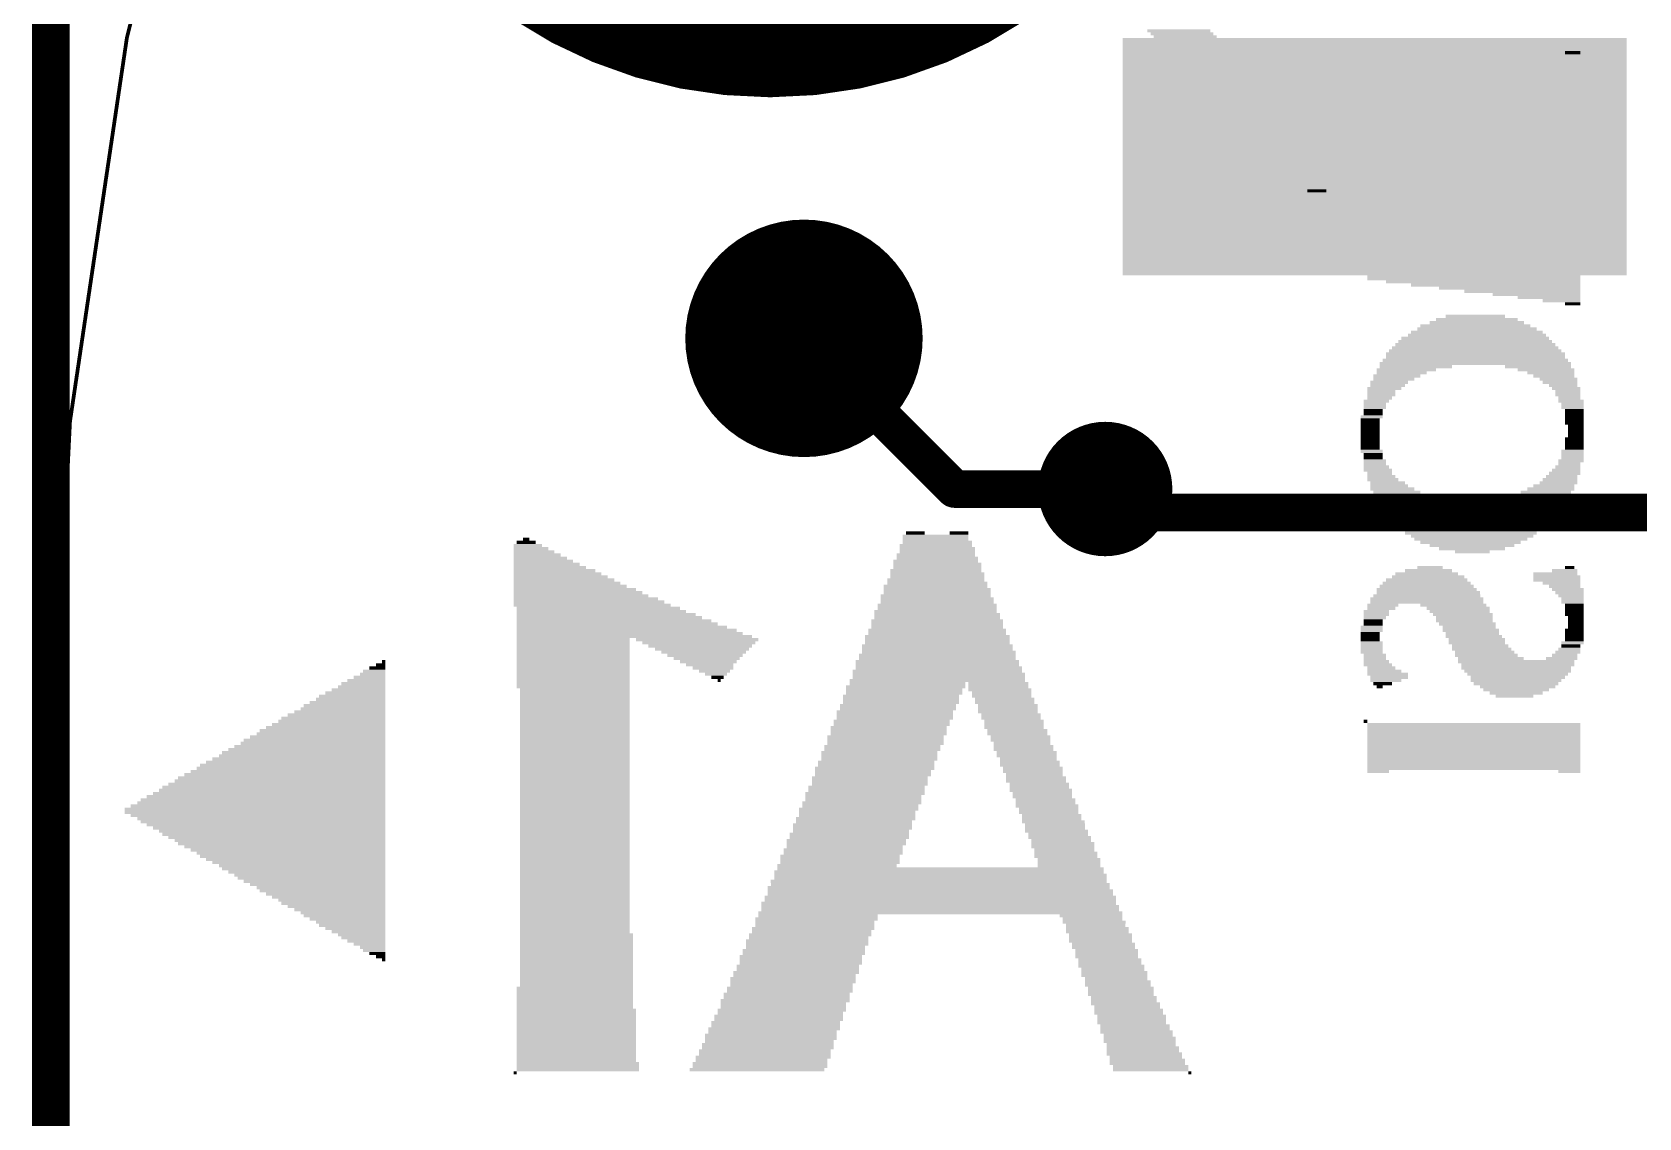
# Model space of a CAD drawing. Extents: x -26.8 to 26.8, y -26.8 to 26.8.
# Drawn here: x -26.8 to -15.96, y -2.08 to 5.24 of the extents above; entities that cross this region are included whole.
import ezdxf

# ---------------------------------------------------------------- set-up
doc = ezdxf.new("R2010")
doc.units = 0
for name, color, linetype in [('1', 12, 'CONTINUOUS'), ('16', 5, 'CONTINUOUS'), ('18', 110, 'CONTINUOUS'), ('20', 53, 'CONTINUOUS'), ('201', 6, 'CONTINUOUS'), ('24', 53, 'CONTINUOUS'), ('30', 253, 'CONTINUOUS')]:
    doc.layers.add(name, color=color, linetype=linetype)

# ---------------------------------------------------------------- blocks, each defined once
blk = doc.blocks.new('RECT')
blk.add_solid([(-0.5, -0.5), (0.5, -0.5), (-0.5, 0.5), (0.5, 0.5)])
blk = doc.blocks.new('PIE')
at = {"const_width": 0.5}
blk.add_lwpolyline([(0, -0.25, 1), (0, 0.25, 1), (0, -0.25)], format="xyb", dxfattribs=at)
blk = doc.blocks.new('ROUNDV')
at = {"const_width": 0.5}
blk.add_lwpolyline([(0, -0.25, 1), (0, 0.25, 1), (0, -0.25)], format="xyb", dxfattribs=at)

msp = doc.modelspace()

# ---------------------------------------------------------------- linework, layer by layer
at = {"layer": '1'}
for points, const_width in [([(-26.67, 26.67), (-26.67, -26.67)], 0.2032), ([(-19.399, 2), (-19.558, 2.159)], 0.254), ([(-12.54, 2), (-19.399, 2)], 0.254)]:
    msp.add_lwpolyline(points, dxfattribs=dict(at, const_width=const_width))
for points, const_width in [([(-21.8186, 5.3086, 1), (-21.8186, 10.541, 1), (-21.8186, 5.3086)], 1.016), ([(-19.5131, 2.2039, 1), (-19.6029, 2.1141)], 0.127), ([(-19.399, 2.0635, 1), (-19.399, 1.9365)], 0.127), ([(-19.4439, 1.9551, 1), (-19.3541, 2.0449)], 0.127)]:
    msp.add_lwpolyline(points, format="xyb", dxfattribs=dict(at, const_width=const_width))
at = {"layer": '16', "const_width": 0.254}
for points in [[(-26.67, 26.67), (-26.67, -26.67)], [(-20.574, 2.159), (-21.59, 3.175)], [(-19.558, 2.159), (-20.574, 2.159)]]:
    msp.add_lwpolyline(points, dxfattribs=at)
at = {"layer": '16', "const_width": 0.127}
for points in [[(-21.5451, 3.2199, 1), (-21.6349, 3.1301)], [(-20.574, 2.2225, 1), (-20.574, 2.0955)], [(-19.558, 2.0955, 1), (-19.558, 2.2225)], [(-20.6189, 2.1141, 1), (-20.5291, 2.2039)]]:
    msp.add_lwpolyline(points, format="xyb", dxfattribs=at)
at = {"layer": '20', "const_width": 0.0254}
msp.add_lwpolyline([(0, -26.67, 1), (0, 26.67, 1), (0, -26.67)], format="xyb", dxfattribs=at)
at = {"layer": '24'}
msp.add_point((-21.59, 3.175), dxfattribs=at)

# ---------------------------------------------------------------- block references
at = {"layer": '1', "xscale": 3.4, "yscale": 1.6, "rotation": 180}
msp.add_blockref('RECT', (-17.74, 4.4), dxfattribs=at)
at = {"layer": '16', "xscale": 1.5, "yscale": 1.5}
msp.add_blockref('PIE', (-21.59, 3.175), dxfattribs=at)
at = {"layer": '18', "xscale": 0.9064, "yscale": 0.9064}
msp.add_blockref('ROUNDV', (-19.558, 2.159), dxfattribs=at)
msp.add_blockref('ROUNDV', (-19.558, 2.159), dxfattribs=at)
at = {"layer": '201', "rotation": 180}
for p, xscale, yscale in [((-19.0614, 5.2493), 0.4242, 0.0211), ((-19.0398, 5.2282), 0.4216, 0.0211), ((-19.0183, 5.207), 0.4242, 0.0213), ((-18.9979, 5.1858), 0.4242, 0.0211), ((-18.9763, 5.1647), 0.4216, 0.0211), ((-18.9548, 5.1435), 0.4242, 0.0213), ((-18.9344, 5.1223), 0.4242, 0.0211), ((-18.9128, 5.1012), 0.4216, 0.0211), ((-16.4046, 5.1012), 0.1041, 0.0211), ((-18.8912, 5.08), 0.4242, 0.0213), ((-18.8709, 5.0588), 0.4242, 0.0211), ((-18.8493, 5.0377), 0.4216, 0.0211), ((-18.8278, 5.0165), 0.4242, 0.0213), ((-18.8074, 4.9953), 0.4242, 0.0211), ((-16.7335, 4.9953), 0.762, 0.0211), ((-16.6586, 5.0165), 0.6121, 0.0213), ((-16.5951, 5.0377), 0.4851, 0.0211), ((-16.5316, 5.0588), 0.3581, 0.0211), ((-16.4681, 5.08), 0.2311, 0.0213), ((-18.7858, 4.9742), 0.4216, 0.0211), ((-18.7643, 4.953), 0.4242, 0.0213), ((-18.7439, 4.9318), 0.4242, 0.0211), ((-18.7223, 4.9107), 0.4216, 0.0211), ((-18.7007, 4.8895), 0.4242, 0.0213), ((-18.6804, 4.8683), 0.4242, 0.0211), ((-17.3038, 4.8895), 0.9728, 0.0213), ((-17.4206, 4.8683), 0.7391, 0.0211), ((-17.1348, 4.9107), 1.2294, 0.0211), ((-16.9659, 4.9318), 1.2268, 0.0211), ((-16.8808, 4.953), 1.0566, 0.0213), ((-16.8072, 4.9742), 0.9093, 0.0211), ((-18.6588, 4.8472), 0.4216, 0.0211), ((-18.6373, 4.826), 0.4242, 0.0213), ((-18.6169, 4.8048), 0.4242, 0.0211), ((-18.5953, 4.7837), 0.4216, 0.0211), ((-18.5738, 4.7625), 0.4242, 0.0213), ((-17.5362, 4.826), 0.508, 0.0213), ((-17.4943, 4.7837), 0.5918, 0.0211), ((-17.4727, 4.7625), 0.635, 0.0213), ((-17.5158, 4.8472), 0.5486, 0.0211), ((-17.5158, 4.8048), 0.5486, 0.0211), ((-18.5534, 4.7413), 0.4242, 0.0211), ((-18.5318, 4.7202), 0.4216, 0.0211), ((-18.5102, 4.699), 0.4242, 0.0213), ((-18.4899, 4.6778), 0.4242, 0.0211), ((-18.4683, 4.6567), 0.4216, 0.0211), ((-17.4523, 4.7413), 0.6756, 0.0211), ((-17.4206, 4.7202), 0.6985, 0.0211), ((-17.3774, 4.699), 0.6985, 0.0213), ((-17.3368, 4.6778), 0.6985, 0.0211), ((-17.2936, 4.6567), 0.6985, 0.0211), ((-18.4468, 4.6355), 0.4242, 0.0213), ((-18.4264, 4.6143), 0.4242, 0.0211), ((-18.4048, 4.5932), 0.4216, 0.0211), ((-18.3833, 4.572), 0.4242, 0.0213), ((-18.3629, 4.5508), 0.4242, 0.0211), ((-17.2504, 4.6355), 0.6985, 0.0213), ((-17.1983, 4.6143), 0.6756, 0.0211), ((-17.1463, 4.5932), 0.6985, 0.0211), ((-17.1031, 4.572), 0.6985, 0.0213), ((-17.0599, 4.5508), 0.6985, 0.0211), ((-18.3413, 4.5297), 0.4216, 0.0211), ((-18.3198, 4.5085), 0.4242, 0.0213), ((-18.2994, 4.4873), 0.4242, 0.0211), ((-18.2778, 4.4662), 0.4216, 0.0211), ((-18.2563, 4.445), 0.4242, 0.0213), ((-17.0193, 4.5297), 0.6985, 0.0211), ((-16.9761, 4.5085), 0.6985, 0.0213), ((-16.9329, 4.4873), 0.6985, 0.0211), ((-16.8923, 4.4662), 0.6985, 0.0211), ((-16.8491, 4.445), 0.6985, 0.0213), ((-18.2359, 4.4238), 0.4242, 0.0211), ((-18.2143, 4.4027), 0.4216, 0.0211), ((-18.2042, 4.3815), 0.4013, 0.0213), ((-18.1826, 4.3603), 0.4039, 0.0211), ((-18.1712, 4.3392), 0.381, 0.0211), ((-16.8059, 4.4238), 0.6985, 0.0211), ((-16.7653, 4.4027), 0.6985, 0.0211), ((-16.7221, 4.3815), 0.6985, 0.0213), ((-16.6903, 4.3603), 0.6756, 0.0211), ((-16.67, 4.3392), 0.635, 0.0211), ((-18.161, 4.318), 0.3607, 0.0213), ((-18.1508, 4.2968), 0.3404, 0.0211), ((-18.1394, 4.2757), 0.3175, 0.0211), ((-18.1293, 4.2545), 0.2972, 0.0213), ((-18.1305, 4.2333), 0.254, 0.0211), ((-16.6484, 4.318), 0.5918, 0.0213), ((-16.6268, 4.2968), 0.5486, 0.0211), ((-16.6167, 4.2757), 0.4877, 0.0211), ((-16.6268, 4.2545), 0.381, 0.0213), ((-16.6484, 4.2333), 0.3378, 0.0211), ((-18.1191, 4.2122), 0.2311, 0.0211), ((-18.1191, 4.191), 0.1905, 0.0213), ((-18.1305, 4.1698), 0.127, 0.0211), ((-16.8491, 4.1275), 0.3175, 0.0213), ((-16.8059, 4.1487), 0.3175, 0.0211), ((-16.7653, 4.1698), 0.3175, 0.0211), ((-16.7221, 4.191), 0.3175, 0.0213), ((-16.6903, 4.2122), 0.3404, 0.0211), ((-17.1133, 4.0005), 0.2972, 0.0213), ((-17.0713, 4.0217), 0.2946, 0.0211), ((-17.0294, 4.0428), 0.2972, 0.0211), ((-16.9863, 4.064), 0.2972, 0.0213), ((-16.9329, 4.0852), 0.3175, 0.0211), ((-16.8923, 4.1063), 0.3175, 0.0211), ((-17.3368, 3.8947), 0.3175, 0.0211), ((-17.2936, 3.9158), 0.3175, 0.0211), ((-17.2402, 3.937), 0.2972, 0.0213), ((-17.1983, 3.9582), 0.2946, 0.0211), ((-17.1564, 3.9793), 0.2972, 0.0211), ((-17.3571, 3.7888), 0.6985, 0.0211), ((-17.4409, 3.81), 0.4445, 0.0213), ((-17.4638, 3.8312), 0.3175, 0.0211), ((-17.4206, 3.8523), 0.3175, 0.0211), ((-17.3774, 3.8735), 0.3175, 0.0213), ((-17.1552, 3.7465), 1.27, 0.0213), ((-17.0713, 3.7253), 1.4376, 0.0211), ((-17.0713, 3.7042), 1.4376, 0.0211), ((-17.0713, 3.683), 1.4376, 0.0213), ((-17.272, 3.7677), 0.9957, 0.0211), ((-17.0713, 3.6618), 1.4376, 0.0211), ((-17.0713, 3.6407), 1.4376, 0.0211), ((-17.0713, 3.6195), 1.4376, 0.0213), ((-17.0713, 3.5983), 1.4376, 0.0211), ((-17.0713, 3.5772), 1.4376, 0.0211), ((-17.0078, 3.556), 1.3106, 0.0213), ((-16.924, 3.5348), 1.143, 0.0211), ((-16.8288, 3.5137), 0.9525, 0.0211), ((-16.7437, 3.4925), 0.7823, 0.0213), ((-16.6484, 3.4713), 0.5918, 0.0211), ((-16.5633, 3.4502), 0.4216, 0.0211), ((-16.4795, 3.429), 0.254, 0.0213), ((-16.4046, 3.4078), 0.1041, 0.0211), ((-17.0612, 3.2597), 0.7417, 0.0211), ((-17.051, 3.2808), 0.635, 0.0211), ((-17.0497, 3.302), 0.5512, 0.0213), ((-17.0612, 3.3232), 0.4013, 0.0211), ((-17.0612, 3.1538), 1.0363, 0.0211), ((-17.0612, 3.175), 0.9957, 0.0213), ((-17.0497, 3.1962), 0.9322, 0.0211), ((-17.051, 3.2173), 0.889, 0.0211), ((-17.0497, 3.2385), 0.8052, 0.0213), ((-17.0612, 3.0268), 1.2497, 0.0211), ((-17.0599, 3.0692), 1.2065, 0.0211), ((-17.0599, 3.048), 1.2065, 0.0213), ((-17.0612, 3.0903), 1.1633, 0.0211), ((-17.0612, 3.1115), 1.1227, 0.0213), ((-17.0599, 3.1327), 1.0795, 0.0211), ((-17.5908, 2.921), 0.3175, 0.0213), ((-17.5578, 2.9422), 0.3378, 0.0211), ((-17.526, 2.9633), 0.4013, 0.0211), ((-17.0612, 3.0057), 1.2903, 0.0211), ((-17.4625, 2.9845), 0.4877, 0.0213), ((-16.6383, 2.9845), 0.4445, 0.0213), ((-16.5837, 2.9633), 0.381, 0.0211), ((-16.5519, 2.9422), 0.3175, 0.0211), ((-16.5316, 2.921), 0.2769, 0.0213), ((-17.6746, 2.8363), 0.2311, 0.0211), ((-17.6949, 2.8152), 0.1905, 0.0211), ((-17.6428, 2.8787), 0.254, 0.0211), ((-17.653, 2.8575), 0.2337, 0.0213), ((-17.6111, 2.8998), 0.2769, 0.0211), ((-16.4998, 2.8998), 0.254, 0.0211), ((-16.4897, 2.8787), 0.2337, 0.0211), ((-16.4681, 2.8575), 0.1905, 0.0213), ((-16.4478, 2.8363), 0.1905, 0.0211), ((-16.4363, 2.8152), 0.1676, 0.0211), ((-17.7381, 2.7305), 0.1499, 0.0213), ((-17.7381, 2.7093), 0.1499, 0.0211), ((-17.7279, 2.7517), 0.1702, 0.0211), ((-17.6949, 2.794), 0.1905, 0.0213), ((-17.7063, 2.7728), 0.1676, 0.0211), ((-16.4363, 2.794), 0.1676, 0.0213), ((-16.4262, 2.7728), 0.1473, 0.0211), ((-16.4148, 2.7517), 0.1702, 0.0211), ((-16.4046, 2.7305), 0.1499, 0.0213), ((-16.4046, 2.7093), 0.1499, 0.0211), ((-17.7597, 2.6458), 0.1473, 0.0211), ((-17.7698, 2.6247), 0.127, 0.0211), ((-17.7698, 2.6035), 0.127, 0.0213), ((-17.7495, 2.6882), 0.127, 0.0211), ((-17.7495, 2.667), 0.127, 0.0213), ((-16.3932, 2.6882), 0.127, 0.0211), ((-16.3932, 2.667), 0.127, 0.0213), ((-16.3932, 2.6458), 0.127, 0.0211), ((-16.3932, 2.6247), 0.127, 0.0211), ((-16.3932, 2.6035), 0.127, 0.0213), ((-17.7698, 2.5823), 0.127, 0.0211), ((-17.7698, 2.5612), 0.127, 0.0211), ((-17.7698, 2.54), 0.127, 0.0213), ((-17.7698, 2.5188), 0.127, 0.0211), ((-17.7698, 2.4977), 0.127, 0.0211), ((-16.3932, 2.4977), 0.127, 0.0211), ((-16.383, 2.5823), 0.1067, 0.0211), ((-16.383, 2.5612), 0.1067, 0.0211), ((-16.383, 2.54), 0.1067, 0.0213), ((-16.383, 2.5188), 0.1067, 0.0211), ((-17.7698, 2.4765), 0.127, 0.0213), ((-17.7698, 2.4553), 0.127, 0.0211), ((-17.7698, 2.4342), 0.127, 0.0211), ((-17.7597, 2.413), 0.1473, 0.0213), ((-17.7495, 2.3918), 0.127, 0.0211), ((-16.4046, 2.413), 0.1499, 0.0213), ((-16.4046, 2.3918), 0.1499, 0.0211), ((-16.3932, 2.4765), 0.127, 0.0213), ((-16.3932, 2.4553), 0.127, 0.0211), ((-16.3932, 2.4342), 0.127, 0.0211), ((-17.7381, 2.3495), 0.1499, 0.0213), ((-17.7381, 2.3283), 0.1499, 0.0211), ((-17.7178, 2.286), 0.1905, 0.0213), ((-17.7495, 2.3707), 0.127, 0.0211), ((-17.7279, 2.3072), 0.1702, 0.0211), ((-16.4478, 2.286), 0.1905, 0.0213), ((-16.4363, 2.3072), 0.1676, 0.0211), ((-16.4148, 2.3495), 0.1702, 0.0213), ((-16.4262, 2.3283), 0.1473, 0.0211), ((-16.4046, 2.3707), 0.1499, 0.0211), ((-17.6949, 2.2437), 0.1905, 0.0211), ((-17.6848, 2.2225), 0.2108, 0.0213), ((-17.7063, 2.2648), 0.1676, 0.0211), ((-17.653, 2.2013), 0.2337, 0.0211), ((-17.6428, 2.1802), 0.254, 0.0211), ((-17.6212, 2.159), 0.2972, 0.0213), ((-16.5519, 2.159), 0.3175, 0.0213), ((-16.5316, 2.1802), 0.2769, 0.0211), ((-16.4998, 2.2013), 0.254, 0.0211), ((-16.4897, 2.2225), 0.2337, 0.0213), ((-16.4782, 2.2437), 0.2108, 0.0211), ((-16.4579, 2.2648), 0.2108, 0.0211), ((-17.5908, 2.1378), 0.3175, 0.0211), ((-17.5692, 2.1167), 0.3607, 0.0211), ((-17.5158, 2.0955), 0.4216, 0.0213), ((-17.0815, 2.0743), 1.2903, 0.0211), ((-17.0815, 2.0532), 1.2497, 0.0211), ((-16.6687, 2.0955), 0.4648, 0.0213), ((-16.6167, 2.1167), 0.4013, 0.0211), ((-16.5849, 2.1378), 0.3378, 0.0211), ((-17.0828, 2.032), 1.2065, 0.0213), ((-17.0929, 2.0108), 1.1862, 0.0211), ((-17.0815, 1.9897), 1.1633, 0.0211), ((-17.0815, 1.9685), 1.1227, 0.0213), ((-17.0828, 1.9473), 1.0795, 0.0211), ((-20.7023, 1.8415), 0.4445, 0.0213), ((-20.8382, 1.8627), 0.127, 0.0211), ((-20.5435, 1.8627), 0.127, 0.0211), ((-17.0815, 1.9262), 1.0363, 0.0211), ((-17.0815, 1.905), 0.9957, 0.0213), ((-17.0929, 1.8838), 0.9322, 0.0211), ((-17.0917, 1.8627), 0.889, 0.0211), ((-17.0828, 1.8415), 0.8255, 0.0213), ((-23.4531, 1.778), 0.1905, 0.0213), ((-23.4315, 1.7568), 0.2337, 0.0211), ((-23.4112, 1.7357), 0.2743, 0.0211), ((-23.4645, 1.7992), 0.127, 0.0211), ((-23.4633, 1.8203), 0.0432, 0.0211), ((-20.701, 1.778), 0.4877, 0.0213), ((-20.6908, 1.7568), 0.508, 0.0211), ((-20.6908, 1.7357), 0.508, 0.0211), ((-20.7023, 1.8203), 0.4445, 0.0211), ((-20.6908, 1.7992), 0.4674, 0.0211), ((-17.0917, 1.8203), 0.762, 0.0211), ((-17.0929, 1.7992), 0.6782, 0.0211), ((-17.0828, 1.778), 0.5715, 0.0213), ((-17.0828, 1.7568), 0.4445, 0.0211), ((-17.0815, 1.7357), 0.2337, 0.0211), ((-23.3896, 1.7145), 0.3175, 0.0213), ((-23.368, 1.6933), 0.3607, 0.0211), ((-23.3477, 1.6722), 0.4013, 0.0211), ((-23.3261, 1.651), 0.4445, 0.0213), ((-23.3045, 1.6298), 0.4877, 0.0211), ((-20.7023, 1.6722), 0.5715, 0.0211), ((-20.6908, 1.651), 0.5944, 0.0213), ((-20.6908, 1.6298), 0.5944, 0.0211), ((-20.701, 1.7145), 0.5283, 0.0213), ((-20.6908, 1.6933), 0.5486, 0.0211), ((-17.3673, 1.6298), 0.1702, 0.0211), ((-16.4249, 1.6298), 0.0635, 0.0211), ((-23.2728, 1.6087), 0.5512, 0.0211), ((-23.2093, 1.5452), 0.6782, 0.0211), ((-23.2524, 1.5875), 0.5918, 0.0213), ((-23.2308, 1.5663), 0.635, 0.0211), ((-23.1889, 1.524), 0.7188, 0.0213), ((-20.701, 1.5452), 0.6553, 0.0211), ((-20.6908, 1.524), 0.6756, 0.0213), ((-20.701, 1.6087), 0.6147, 0.0211), ((-20.6908, 1.5875), 0.635, 0.0213), ((-20.6908, 1.5663), 0.635, 0.0211), ((-17.3888, 1.524), 0.5944, 0.0213), ((-17.3888, 1.5452), 0.5486, 0.0211), ((-17.3787, 1.5663), 0.4877, 0.0211), ((-17.3888, 1.5875), 0.4216, 0.0213), ((-17.3774, 1.6087), 0.3175, 0.0211), ((-16.5214, 1.5875), 0.2972, 0.0213), ((-16.5113, 1.5663), 0.3175, 0.0211), ((-16.5113, 1.5452), 0.3175, 0.0211), ((-16.4795, 1.524), 0.254, 0.0213), ((-16.4579, 1.6087), 0.1702, 0.0211), ((-23.1673, 1.5028), 0.762, 0.0211), ((-23.1356, 1.4817), 0.8255, 0.0211), ((-23.114, 1.4605), 0.8687, 0.0213), ((-23.0937, 1.4393), 0.9093, 0.0211), ((-23.0619, 1.4182), 0.9728, 0.0211), ((-20.701, 1.4393), 0.7417, 0.0211), ((-20.6908, 1.4182), 0.762, 0.0211), ((-20.7023, 1.5028), 0.6985, 0.0211), ((-20.6908, 1.4817), 0.7214, 0.0211), ((-20.6908, 1.4605), 0.7214, 0.0213), ((-17.3888, 1.4182), 0.762, 0.0211), ((-17.3888, 1.4393), 0.7214, 0.0211), ((-17.3774, 1.4605), 0.6985, 0.0213), ((-17.3888, 1.4817), 0.6756, 0.0211), ((-17.3888, 1.5028), 0.635, 0.0211), ((-16.4579, 1.5028), 0.2108, 0.0211), ((-16.4363, 1.4817), 0.2134, 0.0211), ((-16.4249, 1.4605), 0.1905, 0.0213), ((-16.4148, 1.4393), 0.1702, 0.0211), ((-16.4046, 1.4182), 0.1499, 0.0211), ((-23.0188, 1.3758), 1.0592, 0.0211), ((-23.0403, 1.397), 1.016, 0.0213), ((-22.9248, 1.3123), 1.2065, 0.0211), ((-22.9768, 1.3547), 1.1024, 0.0211), ((-22.9565, 1.3335), 1.143, 0.0213), ((-22.9032, 1.2912), 1.2497, 0.0211), ((-20.7023, 1.3335), 0.8255, 0.0213), ((-20.6908, 1.3123), 0.8484, 0.0211), ((-20.6908, 1.2912), 0.8484, 0.0211), ((-20.6908, 1.3758), 0.8026, 0.0211), ((-20.6908, 1.3547), 0.8026, 0.0211), ((-20.6908, 1.397), 0.762, 0.0213), ((-17.7381, 1.2912), 0.1499, 0.0211), ((-17.7279, 1.3335), 0.1702, 0.0213), ((-17.7279, 1.3123), 0.1702, 0.0211), ((-17.6848, 1.3758), 0.2108, 0.0211), ((-17.6949, 1.3547), 0.1905, 0.0211), ((-17.3888, 1.397), 0.762, 0.0213), ((-17.2098, 1.3758), 0.4445, 0.0211), ((-17.1768, 1.3547), 0.4242, 0.0211), ((-17.1666, 1.3335), 0.4039, 0.0213), ((-17.145, 1.3123), 0.4013, 0.0211), ((-17.1348, 1.2912), 0.381, 0.0211), ((-16.4046, 1.397), 0.1499, 0.0213), ((-16.3932, 1.3758), 0.127, 0.0211), ((-16.3932, 1.3547), 0.127, 0.0211), ((-16.3932, 1.3335), 0.127, 0.0213), ((-16.3932, 1.3123), 0.127, 0.0211), ((-16.383, 1.2912), 0.1067, 0.0211), ((-22.8181, 1.2277), 1.4199, 0.0211), ((-22.8714, 1.27), 1.3132, 0.0213), ((-22.8498, 1.2488), 1.3564, 0.0211), ((-22.7863, 1.2065), 1.4834, 0.0213), ((-22.766, 1.1853), 1.524, 0.0211), ((-20.6908, 1.2065), 0.9296, 0.0213), ((-20.6908, 1.1853), 0.9296, 0.0211), ((-20.6908, 1.27), 0.889, 0.0213), ((-20.6908, 1.2488), 0.889, 0.0211), ((-20.6908, 1.2277), 0.889, 0.0211), ((-17.7597, 1.2277), 0.1473, 0.0211), ((-17.7597, 1.2065), 0.1473, 0.0213), ((-17.7698, 1.1853), 0.127, 0.0211), ((-17.7495, 1.27), 0.127, 0.0213), ((-17.7495, 1.2488), 0.127, 0.0211), ((-17.1348, 1.27), 0.381, 0.0213), ((-17.1145, 1.2488), 0.381, 0.0211), ((-17.1031, 1.2277), 0.3581, 0.0211), ((-17.0917, 1.2065), 0.381, 0.0213), ((-17.0815, 1.1853), 0.3607, 0.0211), ((-16.3932, 1.2065), 0.127, 0.0213), ((-16.3932, 1.1853), 0.127, 0.0211), ((-16.383, 1.27), 0.1067, 0.0213), ((-16.383, 1.2488), 0.1067, 0.0211), ((-16.383, 1.2277), 0.1067, 0.0211), ((-22.7343, 1.1642), 1.5875, 0.0211), ((-23.147, 1.143), 0.762, 0.0213), ((-23.147, 1.1218), 0.762, 0.0211), ((-23.147, 1.1007), 0.762, 0.0211), ((-23.147, 1.0795), 0.762, 0.0213), ((-22.3101, 1.143), 0.8255, 0.0213), ((-22.2987, 1.1218), 0.762, 0.0211), ((-22.2898, 1.1007), 0.6985, 0.0211), ((-22.2783, 1.0795), 0.635, 0.0213), ((-20.6908, 1.1007), 1.016, 0.0211), ((-20.6908, 1.0795), 1.016, 0.0213), ((-20.6908, 1.1642), 0.9754, 0.0211), ((-20.6908, 1.143), 0.9754, 0.0213), ((-20.6908, 1.1218), 0.9754, 0.0211), ((-17.7698, 1.1642), 0.127, 0.0211), ((-17.7698, 1.143), 0.127, 0.0213), ((-17.7597, 1.1218), 0.1473, 0.0211), ((-17.7597, 1.1007), 0.1473, 0.0211), ((-17.7597, 1.0795), 0.1473, 0.0213), ((-17.0713, 1.1642), 0.381, 0.0211), ((-17.051, 1.143), 0.381, 0.0213), ((-17.051, 1.1218), 0.381, 0.0211), ((-17.0282, 1.1007), 0.381, 0.0211), ((-17.018, 1.0795), 0.4013, 0.0213), ((-16.4262, 1.0795), 0.1473, 0.0213), ((-16.4046, 1.1218), 0.1499, 0.0211), ((-16.416, 1.1007), 0.127, 0.0211), ((-16.3932, 1.1642), 0.127, 0.0211), ((-16.3932, 1.143), 0.127, 0.0213), ((-24.4462, 0.9737), 0.0635, 0.0211), ((-24.4259, 0.9948), 0.0229, 0.0211), ((-23.147, 1.0583), 0.762, 0.0211), ((-23.147, 1.0372), 0.762, 0.0211), ((-23.147, 1.016), 0.762, 0.0213), ((-23.147, 0.9948), 0.762, 0.0211), ((-23.147, 0.9737), 0.762, 0.0211), ((-22.2669, 1.0583), 0.5715, 0.0211), ((-22.258, 1.0372), 0.508, 0.0211), ((-22.2466, 1.016), 0.4445, 0.0213), ((-22.2352, 0.9948), 0.381, 0.0211), ((-22.2263, 0.9737), 0.3175, 0.0211), ((-20.6908, 0.9948), 1.1024, 0.0211), ((-20.6908, 0.9737), 1.1024, 0.0211), ((-20.6908, 1.0372), 1.0566, 0.0211), ((-20.6908, 1.016), 1.0566, 0.0213), ((-20.6807, 1.0583), 1.0363, 0.0211), ((-17.7597, 1.0583), 0.1473, 0.0211), ((-17.7381, 1.0372), 0.1499, 0.0211), ((-17.7381, 1.016), 0.1499, 0.0213), ((-17.7178, 0.9737), 0.1905, 0.0211), ((-17.7279, 0.9948), 0.1702, 0.0211), ((-16.9863, 1.0372), 0.4242, 0.0211), ((-16.9977, 1.0583), 0.4013, 0.0211), ((-16.9558, 1.016), 0.4445, 0.0213), ((-16.7856, 0.9948), 0.7849, 0.0211), ((-16.7742, 0.9737), 0.762, 0.0211), ((-16.4782, 1.016), 0.2108, 0.0213), ((-16.4579, 1.0372), 0.1702, 0.0211), ((-16.4363, 1.0583), 0.1676, 0.0211), ((-24.5428, 0.8678), 0.2565, 0.0211), ((-24.5212, 0.889), 0.2134, 0.0213), ((-24.4996, 0.9102), 0.1702, 0.0211), ((-24.4894, 0.9313), 0.1499, 0.0211), ((-24.4678, 0.9525), 0.1067, 0.0213), ((-23.147, 0.9525), 0.762, 0.0213), ((-23.147, 0.9313), 0.762, 0.0211), ((-23.147, 0.9102), 0.762, 0.0211), ((-23.147, 0.889), 0.762, 0.0213), ((-23.147, 0.8678), 0.762, 0.0211), ((-22.2047, 0.9525), 0.2743, 0.0213), ((-22.1933, 0.9313), 0.2108, 0.0211), ((-22.1831, 0.9102), 0.1499, 0.0211), ((-22.1729, 0.889), 0.0838, 0.0213), ((-22.1615, 0.8678), 0.0203, 0.0211), ((-20.6908, 0.8678), 1.1836, 0.0211), ((-20.6807, 0.9102), 1.1633, 0.0211), ((-20.6807, 0.889), 1.1633, 0.0213), ((-20.6908, 0.9313), 1.143, 0.0211), ((-20.6807, 0.9525), 1.1227, 0.0213), ((-17.6949, 0.9525), 0.1905, 0.0213), ((-17.6746, 0.9313), 0.2311, 0.0211), ((-17.653, 0.9102), 0.2743, 0.0211), ((-17.6428, 0.889), 0.254, 0.0213), ((-17.6644, 0.8678), 0.2108, 0.0211), ((-16.7856, 0.9525), 0.7391, 0.0213), ((-16.7754, 0.9313), 0.7188, 0.0211), ((-16.7754, 0.9102), 0.6782, 0.0211), ((-16.7742, 0.889), 0.635, 0.0213), ((-16.7856, 0.8678), 0.6121, 0.0211), ((-24.638, 0.762), 0.447, 0.0213), ((-24.6164, 0.7832), 0.4039, 0.0211), ((-24.5948, 0.8043), 0.3607, 0.0211), ((-24.5745, 0.8255), 0.32, 0.0213), ((-24.5631, 0.8467), 0.2972, 0.0211), ((-23.147, 0.8467), 0.762, 0.0211), ((-23.147, 0.8255), 0.762, 0.0213), ((-23.1356, 0.8043), 0.7391, 0.0211), ((-23.1356, 0.7832), 0.7391, 0.0211), ((-23.1356, 0.762), 0.7391, 0.0213), ((-20.9347, 0.762), 0.7823, 0.0213), ((-20.9131, 0.8043), 0.7849, 0.0211), ((-20.9131, 0.7832), 0.7849, 0.0211), ((-20.9029, 0.8255), 0.8052, 0.0213), ((-20.8915, 0.8467), 0.7823, 0.0211), ((-20.2781, 0.8467), 0.4039, 0.0211), ((-20.2781, 0.8255), 0.4039, 0.0213), ((-20.2679, 0.8043), 0.4242, 0.0211), ((-20.2565, 0.7832), 0.4013, 0.0211), ((-20.2565, 0.762), 0.4013, 0.0213), ((-17.686, 0.8467), 0.127, 0.0211), ((-17.7063, 0.8255), 0.0406, 0.0213), ((-16.7856, 0.8467), 0.5715, 0.0211), ((-16.7742, 0.8255), 0.508, 0.0213), ((-16.7856, 0.8043), 0.4445, 0.0211), ((-16.7856, 0.7832), 0.3581, 0.0211), ((-16.797, 0.762), 0.254, 0.0213), ((-24.7218, 0.6562), 0.6147, 0.0211), ((-24.7002, 0.6773), 0.5715, 0.0211), ((-24.6901, 0.6985), 0.5512, 0.0213), ((-24.6698, 0.7197), 0.5105, 0.0211), ((-24.6482, 0.7408), 0.4674, 0.0211), ((-23.1356, 0.7408), 0.7391, 0.0211), ((-23.1356, 0.7197), 0.7391, 0.0211), ((-23.1356, 0.6985), 0.7391, 0.0213), ((-23.1356, 0.6773), 0.7391, 0.0211), ((-23.1356, 0.6562), 0.7391, 0.0211), ((-20.9766, 0.6562), 0.7849, 0.0211), ((-20.955, 0.6985), 0.7823, 0.0213), ((-20.955, 0.6773), 0.7823, 0.0211), ((-20.9347, 0.7408), 0.7823, 0.0211), ((-20.9347, 0.7197), 0.7823, 0.0211), ((-20.2362, 0.7408), 0.4013, 0.0211), ((-20.2362, 0.7197), 0.4013, 0.0211), ((-20.2146, 0.6985), 0.4039, 0.0213), ((-20.2146, 0.6773), 0.4039, 0.0211), ((-20.2146, 0.6562), 0.4039, 0.0211), ((-24.8171, 0.5503), 0.8052, 0.0211), ((-24.7968, 0.5715), 0.7645, 0.0213), ((-24.7752, 0.5927), 0.7214, 0.0211), ((-24.765, 0.6138), 0.701, 0.0211), ((-24.7434, 0.635), 0.6579, 0.0213), ((-23.1356, 0.635), 0.7391, 0.0213), ((-23.1356, 0.6138), 0.7391, 0.0211), ((-23.1356, 0.5927), 0.7391, 0.0211), ((-23.1356, 0.5715), 0.7391, 0.0213), ((-23.1356, 0.5503), 0.7391, 0.0211), ((-21.0185, 0.5503), 0.7823, 0.0211), ((-20.9982, 0.5927), 0.7823, 0.0211), ((-20.9982, 0.5715), 0.7823, 0.0213), ((-20.9766, 0.635), 0.7849, 0.0213), ((-20.9766, 0.6138), 0.7849, 0.0211), ((-20.193, 0.635), 0.4013, 0.0213), ((-20.193, 0.6138), 0.4013, 0.0211), ((-20.1727, 0.5927), 0.4013, 0.0211), ((-20.1727, 0.5715), 0.4013, 0.0213), ((-20.1727, 0.5503), 0.4013, 0.0211), ((-17.8016, 0.5927), 0.0229, 0.0211), ((-17.0713, 0.5715), 1.4376, 0.0213), ((-17.0713, 0.5503), 1.4376, 0.0211), ((-24.9238, 0.4233), 1.0185, 0.0211), ((-24.9022, 0.4445), 0.9754, 0.0213), ((-24.892, 0.4657), 0.955, 0.0211), ((-24.8704, 0.4868), 0.9119, 0.0211), ((-24.8488, 0.508), 0.8687, 0.0213), ((-24.8387, 0.5292), 0.8484, 0.0211), ((-23.1356, 0.5292), 0.7391, 0.0211), ((-23.1356, 0.508), 0.7391, 0.0213), ((-23.1356, 0.4868), 0.7391, 0.0211), ((-23.1356, 0.4657), 0.7391, 0.0211), ((-23.1356, 0.4445), 0.7391, 0.0213), ((-23.1356, 0.4233), 0.7391, 0.0211), ((-21.0617, 0.4233), 0.7823, 0.0211), ((-21.0401, 0.4868), 0.7849, 0.0211), ((-21.0401, 0.4657), 0.7849, 0.0211), ((-21.0401, 0.4445), 0.7849, 0.0213), ((-21.0185, 0.5292), 0.7823, 0.0211), ((-21.0185, 0.508), 0.7823, 0.0213), ((-20.1511, 0.5292), 0.4039, 0.0211), ((-20.1511, 0.508), 0.4039, 0.0213), ((-20.1295, 0.4868), 0.4013, 0.0211), ((-20.1295, 0.4657), 0.4013, 0.0211), ((-20.1092, 0.4233), 0.4013, 0.0211), ((-20.1193, 0.4445), 0.381, 0.0213), ((-17.0713, 0.5292), 1.4376, 0.0211), ((-17.0713, 0.508), 1.4376, 0.0213), ((-17.0713, 0.4868), 1.4376, 0.0211), ((-17.0713, 0.4657), 1.4376, 0.0211), ((-17.0713, 0.4445), 1.4376, 0.0213), ((-17.0713, 0.4233), 1.4376, 0.0211), ((-25.019, 0.3175), 1.209, 0.0213), ((-24.9974, 0.3387), 1.1659, 0.0211), ((-24.9758, 0.3598), 1.1227, 0.0211), ((-24.9657, 0.381), 1.1024, 0.0213), ((-24.9441, 0.4022), 1.0592, 0.0211), ((-23.1356, 0.4022), 0.7391, 0.0211), ((-23.1356, 0.381), 0.7391, 0.0213), ((-23.1356, 0.3598), 0.7391, 0.0211), ((-23.1356, 0.3387), 0.7391, 0.0211), ((-23.1356, 0.3175), 0.7391, 0.0213), ((-21.1036, 0.3175), 0.7849, 0.0213), ((-21.082, 0.381), 0.7823, 0.0213), ((-21.082, 0.3598), 0.7823, 0.0211), ((-21.082, 0.3387), 0.7823, 0.0211), ((-21.0617, 0.4022), 0.7823, 0.0211), ((-20.1092, 0.4022), 0.4013, 0.0211), ((-20.0876, 0.381), 0.4039, 0.0213), ((-20.0876, 0.3598), 0.4039, 0.0211), ((-20.0762, 0.3387), 0.381, 0.0211), ((-20.066, 0.3175), 0.4013, 0.0213), ((-17.0713, 0.4022), 1.4376, 0.0211), ((-17.0713, 0.381), 1.4376, 0.0213), ((-17.0713, 0.3598), 1.4376, 0.0211), ((-17.0713, 0.3387), 1.4376, 0.0211), ((-17.0713, 0.3175), 1.4376, 0.0213), ((-25.1143, 0.2117), 1.3995, 0.0211), ((-25.0927, 0.2328), 1.3564, 0.0211), ((-25.0711, 0.254), 1.3132, 0.0213), ((-25.0508, 0.2752), 1.2725, 0.0211), ((-25.0393, 0.2963), 1.2497, 0.0211), ((-23.1356, 0.2963), 0.7391, 0.0211), ((-23.1356, 0.2752), 0.7391, 0.0211), ((-23.1356, 0.254), 0.7391, 0.0213), ((-23.1356, 0.2328), 0.7391, 0.0211), ((-23.1356, 0.2117), 0.7391, 0.0211), ((-21.1455, 0.2117), 0.7823, 0.0211), ((-21.1137, 0.2752), 0.8052, 0.0211), ((-21.1252, 0.254), 0.7823, 0.0213), ((-21.1252, 0.2328), 0.7823, 0.0211), ((-21.1036, 0.2963), 0.7849, 0.0211), ((-20.066, 0.2963), 0.4013, 0.0211), ((-20.0457, 0.2752), 0.4013, 0.0211), ((-20.0457, 0.254), 0.4013, 0.0213), ((-20.0241, 0.2117), 0.4039, 0.0211), ((-20.0355, 0.2328), 0.381, 0.0211), ((-17.7165, 0.254), 0.1473, 0.0213), ((-17.0713, 0.2963), 1.4376, 0.0211), ((-17.0713, 0.2752), 1.4376, 0.0211), ((-16.4262, 0.254), 0.1473, 0.0213), ((-25.1981, 0.1058), 1.5672, 0.0211), ((-25.1777, 0.127), 1.5265, 0.0213), ((-25.1663, 0.1482), 1.5037, 0.0211), ((-25.146, 0.1693), 1.463, 0.0211), ((-25.1244, 0.1905), 1.4199, 0.0213), ((-23.1356, 0.1905), 0.7391, 0.0213), ((-23.1356, 0.1693), 0.7391, 0.0211), ((-23.1356, 0.1482), 0.7391, 0.0211), ((-23.1356, 0.127), 0.7391, 0.0213), ((-23.1356, 0.1058), 0.7391, 0.0211), ((-21.1773, 0.1058), 0.8052, 0.0211), ((-21.1671, 0.1482), 0.7849, 0.0211), ((-21.1671, 0.127), 0.7849, 0.0213), ((-21.1455, 0.1905), 0.7823, 0.0213), ((-21.1455, 0.1693), 0.7823, 0.0211), ((-20.0241, 0.1905), 0.4039, 0.0213), ((-20.0025, 0.1693), 0.4013, 0.0211), ((-20.0025, 0.1482), 0.4013, 0.0211), ((-19.9923, 0.127), 0.4216, 0.0213), ((-19.9822, 0.1058), 0.4013, 0.0211), ((-25.2933, 0), 1.7577, 0.0213), ((-25.273, 0.0212), 1.717, 0.0211), ((-25.2514, 0.0423), 1.6739, 0.0211), ((-25.24, 0.0635), 1.651, 0.0213), ((-25.2197, 0.0847), 1.6104, 0.0211), ((-23.1356, 0.0847), 0.7391, 0.0211), ((-23.1356, 0.0635), 0.7391, 0.0213), ((-23.1356, 0.0423), 0.7391, 0.0211), ((-23.1356, 0.0212), 0.7391, 0.0211), ((-23.1356, 0), 0.7391, 0.0213), ((-21.2204, 0), 0.8052, 0.0213), ((-21.1988, 0.0423), 0.8026, 0.0211), ((-21.209, 0.0212), 0.7823, 0.0211), ((-21.1887, 0.0847), 0.7823, 0.0211), ((-21.1887, 0.0635), 0.7823, 0.0213), ((-19.9822, 0.0847), 0.4013, 0.0211), ((-19.9606, 0.0635), 0.4039, 0.0213), ((-19.9606, 0.0423), 0.4039, 0.0211), ((-19.9504, 0.0212), 0.4242, 0.0211), ((-19.939, 0), 0.4013, 0.0213), ((-25.2933, -0.0212), 1.7577, 0.0211), ((-25.273, -0.0423), 1.717, 0.0211), ((-25.2514, -0.0635), 1.6739, 0.0213), ((-25.24, -0.0847), 1.651, 0.0211), ((-25.2197, -0.1058), 1.6104, 0.0211), ((-23.1356, -0.0212), 0.7391, 0.0211), ((-23.1356, -0.0423), 0.7391, 0.0211), ((-23.1356, -0.0635), 0.7391, 0.0213), ((-23.1356, -0.0847), 0.7391, 0.0211), ((-23.1356, -0.1058), 0.7391, 0.0211), ((-21.2623, -0.1058), 0.8026, 0.0211), ((-21.2408, -0.0635), 0.8052, 0.0213), ((-21.2522, -0.0847), 0.7823, 0.0211), ((-21.2306, -0.0212), 0.7849, 0.0211), ((-21.2306, -0.0423), 0.7849, 0.0211), ((-19.939, -0.0212), 0.4013, 0.0211), ((-19.9187, -0.0423), 0.4013, 0.0211), ((-19.9187, -0.0635), 0.4013, 0.0213), ((-19.9073, -0.0847), 0.4242, 0.0211), ((-19.8971, -0.1058), 0.4039, 0.0211), ((-25.1981, -0.127), 1.5672, 0.0213), ((-25.1777, -0.1482), 1.5265, 0.0211), ((-25.1663, -0.1693), 1.5037, 0.0211), ((-25.146, -0.1905), 1.463, 0.0213), ((-25.1244, -0.2117), 1.4199, 0.0211), ((-23.1356, -0.127), 0.7391, 0.0213), ((-23.1356, -0.1482), 0.7391, 0.0211), ((-23.1356, -0.1693), 0.7391, 0.0211), ((-23.1356, -0.1905), 0.7391, 0.0213), ((-23.1356, -0.2117), 0.7391, 0.0211), ((-21.3042, -0.2117), 0.8052, 0.0211), ((-21.2839, -0.1693), 0.8052, 0.0211), ((-21.2839, -0.1905), 0.8052, 0.0213), ((-21.2725, -0.1482), 0.7823, 0.0211), ((-21.2623, -0.127), 0.8026, 0.0213), ((-19.8971, -0.127), 0.4039, 0.0213), ((-19.8869, -0.1482), 0.4242, 0.0211), ((-19.8755, -0.1693), 0.4013, 0.0211), ((-19.8653, -0.1905), 0.4216, 0.0213), ((-19.8552, -0.2117), 0.4013, 0.0211), ((-25.1143, -0.2328), 1.3995, 0.0211), ((-25.0927, -0.254), 1.3564, 0.0213), ((-25.0711, -0.2752), 1.3132, 0.0211), ((-25.0508, -0.2963), 1.2725, 0.0211), ((-25.0393, -0.3175), 1.2497, 0.0213), ((-23.1356, -0.2328), 0.7391, 0.0211), ((-23.1356, -0.254), 0.7391, 0.0213), ((-23.1356, -0.2752), 0.7391, 0.0211), ((-23.1356, -0.2963), 0.7391, 0.0211), ((-23.1356, -0.3175), 0.7391, 0.0213), ((-21.3474, -0.3175), 0.8052, 0.0213), ((-21.3258, -0.2752), 0.8026, 0.0211), ((-21.3258, -0.2963), 0.8026, 0.0211), ((-21.3042, -0.2328), 0.8052, 0.0211), ((-21.3157, -0.254), 0.7823, 0.0213), ((-19.8438, -0.2328), 0.4242, 0.0211), ((-19.8438, -0.254), 0.4242, 0.0213), ((-19.8336, -0.2752), 0.4039, 0.0211), ((-19.8234, -0.2963), 0.4242, 0.0211), ((-19.8234, -0.3175), 0.4242, 0.0213), ((-25.019, -0.3387), 1.209, 0.0211), ((-24.9974, -0.3598), 1.1659, 0.0211), ((-24.9758, -0.381), 1.1227, 0.0213), ((-24.9657, -0.4022), 1.1024, 0.0211), ((-24.9441, -0.4233), 1.0592, 0.0211), ((-23.1356, -0.3387), 0.7391, 0.0211), ((-23.1356, -0.3598), 0.7391, 0.0211), ((-23.1356, -0.381), 0.7391, 0.0213), ((-23.1356, -0.4022), 0.7391, 0.0211), ((-23.1356, -0.4233), 0.7391, 0.0211), ((-20.6794, -0.4233), 2.2225, 0.0211), ((-21.3678, -0.381), 0.8052, 0.0213), ((-20.6693, -0.4022), 2.2022, 0.0211), ((-21.3474, -0.3387), 0.8052, 0.0211), ((-21.3474, -0.3598), 0.8052, 0.0211), ((-19.8018, -0.3387), 0.4216, 0.0211), ((-19.8018, -0.3598), 0.4216, 0.0211), ((-19.8018, -0.381), 0.4216, 0.0213), ((-24.9238, -0.4445), 1.0185, 0.0213), ((-24.9123, -0.4657), 0.9957, 0.0211), ((-24.892, -0.4868), 0.955, 0.0211), ((-24.8704, -0.508), 0.9119, 0.0213), ((-24.8488, -0.5292), 0.8687, 0.0211), ((-24.8387, -0.5503), 0.8484, 0.0211), ((-23.1356, -0.4445), 0.7391, 0.0213), ((-23.1356, -0.4657), 0.7391, 0.0211), ((-23.1356, -0.4868), 0.7391, 0.0211), ((-23.1356, -0.508), 0.7391, 0.0213), ((-23.1356, -0.5292), 0.7391, 0.0211), ((-23.1356, -0.5503), 0.7391, 0.0211), ((-20.6807, -0.5292), 2.3063, 0.0211), ((-20.6693, -0.5503), 2.3292, 0.0211), ((-20.6807, -0.4868), 2.2657, 0.0211), ((-20.6705, -0.508), 2.286, 0.0213), ((-20.6693, -0.4445), 2.2428, 0.0213), ((-20.6693, -0.4657), 2.2428, 0.0211), ((-24.8171, -0.5715), 0.8052, 0.0213), ((-24.7968, -0.5927), 0.7645, 0.0211), ((-24.7752, -0.6138), 0.7214, 0.0211), ((-24.765, -0.635), 0.701, 0.0213), ((-24.7434, -0.6562), 0.6579, 0.0211), ((-23.1356, -0.5715), 0.7391, 0.0213), ((-23.1356, -0.5927), 0.7391, 0.0211), ((-23.1356, -0.6138), 0.7391, 0.0211), ((-23.1356, -0.635), 0.7391, 0.0213), ((-23.1356, -0.6562), 0.7391, 0.0211), ((-20.6807, -0.635), 2.3927, 0.0213), ((-20.6705, -0.6562), 2.413, 0.0211), ((-20.6693, -0.5927), 2.3698, 0.0211), ((-20.6693, -0.6138), 2.3698, 0.0211), ((-20.6693, -0.5715), 2.3292, 0.0213), ((-24.7218, -0.6773), 0.6147, 0.0211), ((-24.7002, -0.6985), 0.5715, 0.0213), ((-24.6901, -0.7197), 0.5512, 0.0211), ((-24.6698, -0.7408), 0.5105, 0.0211), ((-24.6482, -0.762), 0.4674, 0.0213), ((-23.1356, -0.6773), 0.7391, 0.0211), ((-23.1356, -0.6985), 0.7391, 0.0213), ((-23.1356, -0.7197), 0.7391, 0.0211), ((-23.1356, -0.7408), 0.7391, 0.0211), ((-23.1356, -0.762), 0.7391, 0.0213), ((-21.5049, -0.7408), 0.8255, 0.0211), ((-21.5163, -0.762), 0.8026, 0.0213), ((-20.6693, -0.6985), 2.4562, 0.0213), ((-21.4947, -0.7197), 0.8052, 0.0211), ((-20.6705, -0.6773), 2.413, 0.0211), ((-19.6532, -0.7197), 0.4242, 0.0211), ((-19.6431, -0.7408), 0.4039, 0.0211), ((-19.6329, -0.762), 0.4242, 0.0213), ((-24.638, -0.7832), 0.447, 0.0211), ((-24.6164, -0.8043), 0.4039, 0.0211), ((-24.5948, -0.8255), 0.3607, 0.0213), ((-24.5745, -0.8467), 0.32, 0.0211), ((-24.5631, -0.8678), 0.2972, 0.0211), ((-23.1356, -0.7832), 0.7391, 0.0211), ((-23.1356, -0.8043), 0.7391, 0.0211), ((-23.1356, -0.8255), 0.7391, 0.0213), ((-23.1242, -0.8467), 0.762, 0.0211), ((-23.1242, -0.8678), 0.762, 0.0211), ((-21.5481, -0.8467), 0.8255, 0.0211), ((-21.5583, -0.8678), 0.8052, 0.0211), ((-21.5278, -0.8043), 0.8255, 0.0211), ((-21.5379, -0.8255), 0.8052, 0.0213), ((-21.5163, -0.7832), 0.8026, 0.0211), ((-19.6215, -0.7832), 0.4013, 0.0211), ((-19.6113, -0.8043), 0.4216, 0.0211), ((-19.6113, -0.8255), 0.4216, 0.0213), ((-19.5898, -0.8467), 0.4242, 0.0211), ((-19.5898, -0.8678), 0.4242, 0.0211), ((-24.5428, -0.889), 0.2565, 0.0213), ((-24.5212, -0.9102), 0.2134, 0.0211), ((-24.4996, -0.9313), 0.1702, 0.0211), ((-24.4894, -0.9525), 0.1499, 0.0213), ((-24.4678, -0.9737), 0.1067, 0.0211), ((-23.1242, -0.889), 0.762, 0.0213), ((-23.1242, -0.9102), 0.762, 0.0211), ((-23.1242, -0.9313), 0.762, 0.0211), ((-23.1242, -0.9525), 0.762, 0.0213), ((-23.1242, -0.9737), 0.762, 0.0211), ((-21.5913, -0.9525), 0.8255, 0.0213), ((-21.5913, -0.9737), 0.8255, 0.0211), ((-21.5684, -0.889), 0.8255, 0.0213), ((-21.5684, -0.9102), 0.8255, 0.0211), ((-21.5798, -0.9313), 0.8026, 0.0211), ((-19.5898, -0.889), 0.4242, 0.0213), ((-19.5694, -0.9102), 0.4242, 0.0211), ((-19.5694, -0.9313), 0.4242, 0.0211), ((-19.5478, -0.9525), 0.4216, 0.0213), ((-19.5478, -0.9737), 0.4216, 0.0211), ((-24.4462, -0.9948), 0.0635, 0.0211), ((-24.4259, -1.016), 0.0229, 0.0213), ((-23.1242, -0.9948), 0.762, 0.0211), ((-23.1242, -1.016), 0.762, 0.0213), ((-23.1242, -1.0372), 0.762, 0.0211), ((-23.1242, -1.0583), 0.762, 0.0211), ((-23.1242, -1.0795), 0.762, 0.0213), ((-21.6319, -1.0583), 0.8255, 0.0211), ((-21.6319, -1.0795), 0.8255, 0.0213), ((-21.6116, -0.9948), 0.8255, 0.0211), ((-21.6116, -1.016), 0.8255, 0.0213), ((-21.6116, -1.0372), 0.8255, 0.0211), ((-19.5478, -0.9948), 0.4216, 0.0211), ((-19.5263, -1.016), 0.4242, 0.0213), ((-19.5263, -1.0372), 0.4242, 0.0211), ((-19.5161, -1.0583), 0.4445, 0.0211), ((-19.5059, -1.0795), 0.4242, 0.0213), ((-23.1242, -1.1007), 0.762, 0.0211), ((-23.1242, -1.1218), 0.762, 0.0211), ((-23.1242, -1.143), 0.762, 0.0213), ((-23.1242, -1.1642), 0.762, 0.0211), ((-23.1242, -1.1853), 0.762, 0.0211), ((-21.6649, -1.143), 0.8458, 0.0213), ((-21.6649, -1.1642), 0.8458, 0.0211), ((-21.6751, -1.1853), 0.8255, 0.0211), ((-21.6548, -1.1218), 0.8255, 0.0211), ((-21.6433, -1.1007), 0.8484, 0.0211), ((-19.4958, -1.1007), 0.4445, 0.0211), ((-19.4958, -1.1218), 0.4445, 0.0211), ((-19.4843, -1.143), 0.4216, 0.0213), ((-19.4729, -1.1642), 0.4445, 0.0211), ((-19.4729, -1.1853), 0.4445, 0.0211), ((-23.1356, -1.2065), 0.7849, 0.0213), ((-23.1356, -1.2277), 0.7849, 0.0211), ((-23.1356, -1.2488), 0.7849, 0.0211), ((-23.1356, -1.27), 0.7849, 0.0213), ((-23.1356, -1.2912), 0.7849, 0.0211), ((-21.717, -1.2912), 0.8687, 0.0211), ((-21.7068, -1.2488), 0.8484, 0.0211), ((-21.7068, -1.27), 0.8484, 0.0213), ((-21.6852, -1.2065), 0.8458, 0.0213), ((-21.6852, -1.2277), 0.8458, 0.0211), ((-19.4526, -1.2065), 0.4445, 0.0213), ((-19.4526, -1.2277), 0.4445, 0.0211), ((-19.4526, -1.2488), 0.4445, 0.0211), ((-19.4323, -1.27), 0.4445, 0.0213), ((-19.4323, -1.2912), 0.4445, 0.0211), ((-23.1356, -1.3123), 0.7849, 0.0211), ((-23.1356, -1.3335), 0.7849, 0.0213), ((-23.1254, -1.3547), 0.8052, 0.0211), ((-23.1254, -1.3758), 0.8052, 0.0211), ((-23.1254, -1.397), 0.8052, 0.0213), ((-23.1254, -1.4182), 0.8052, 0.0211), ((-21.7602, -1.397), 0.8687, 0.0213), ((-21.7602, -1.4182), 0.8687, 0.0211), ((-21.7386, -1.3547), 0.8661, 0.0211), ((-21.7488, -1.3758), 0.8458, 0.0211), ((-21.7284, -1.3123), 0.8458, 0.0211), ((-21.7284, -1.3335), 0.8458, 0.0213), ((-19.4208, -1.3123), 0.4674, 0.0211), ((-19.4094, -1.3335), 0.4445, 0.0213), ((-19.3993, -1.3547), 0.4648, 0.0211), ((-19.3993, -1.3758), 0.4648, 0.0211), ((-19.3789, -1.397), 0.4648, 0.0213), ((-19.3789, -1.4182), 0.4648, 0.0211), ((-23.1254, -1.4393), 0.8052, 0.0211), ((-23.1254, -1.4605), 0.8052, 0.0213), ((-23.1254, -1.4817), 0.8052, 0.0211), ((-23.1254, -1.5028), 0.8052, 0.0211), ((-23.1254, -1.524), 0.8052, 0.0213), ((-21.8135, -1.524), 0.889, 0.0213), ((-21.7907, -1.4817), 0.889, 0.0211), ((-21.8021, -1.5028), 0.8661, 0.0211), ((-21.7805, -1.4393), 0.8687, 0.0211), ((-21.7805, -1.4605), 0.8687, 0.0213), ((-19.3789, -1.4393), 0.4648, 0.0211), ((-19.3573, -1.4605), 0.4674, 0.0213), ((-19.3573, -1.4817), 0.4674, 0.0211), ((-19.3472, -1.5028), 0.4877, 0.0211), ((-19.3358, -1.524), 0.4648, 0.0213), ((-23.1254, -1.5452), 0.8052, 0.0211), ((-23.1254, -1.5663), 0.8052, 0.0211), ((-23.1254, -1.5875), 0.8052, 0.0213), ((-23.1254, -1.6087), 0.8052, 0.0211), ((-23.1254, -1.6298), 0.8052, 0.0211), ((-21.8542, -1.6298), 0.889, 0.0211), ((-21.8338, -1.5875), 0.889, 0.0213), ((-21.8338, -1.6087), 0.889, 0.0211), ((-21.8135, -1.5452), 0.889, 0.0211), ((-21.8237, -1.5663), 0.8687, 0.0211), ((-19.3256, -1.5452), 0.4851, 0.0211), ((-19.3256, -1.5663), 0.4851, 0.0211), ((-19.3154, -1.5875), 0.4648, 0.0213), ((-19.304, -1.6087), 0.4877, 0.0211), ((-19.304, -1.6298), 0.4877, 0.0211), ((-23.1153, -1.7145), 0.8255, 0.0213), ((-23.1153, -1.7357), 0.8255, 0.0211), ((-23.1254, -1.651), 0.8052, 0.0213), ((-23.1254, -1.6722), 0.8052, 0.0211), ((-23.1254, -1.6933), 0.8052, 0.0211), ((-21.8872, -1.7145), 0.9093, 0.0213), ((-21.8872, -1.7357), 0.9093, 0.0211), ((-21.8656, -1.6722), 0.9119, 0.0211), ((-21.877, -1.6933), 0.889, 0.0211), ((-21.8542, -1.651), 0.889, 0.0213), ((-19.2938, -1.651), 0.508, 0.0213), ((-19.2837, -1.6722), 0.4877, 0.0211), ((-19.2735, -1.6933), 0.508, 0.0211), ((-19.2735, -1.7145), 0.508, 0.0213), ((-19.2507, -1.7357), 0.508, 0.0211), ((-23.5382, -1.778), 0.0203, 0.0213), ((-23.1153, -1.7568), 0.8255, 0.0211), ((-21.9075, -1.7568), 0.9093, 0.0211), ((-19.2507, -1.7568), 0.508, 0.0211), ((-18.9865, -1.778), 0.0203, 0.0213)]:
    msp.add_blockref('RECT', p, dxfattribs=dict(at, xscale=xscale, yscale=yscale))
at = {"layer": '30', "xscale": 1.6016, "yscale": 1.6016}
msp.add_blockref('PIE', (-21.59, 3.175), dxfattribs=at)

doc.saveas('drawing.dxf')
